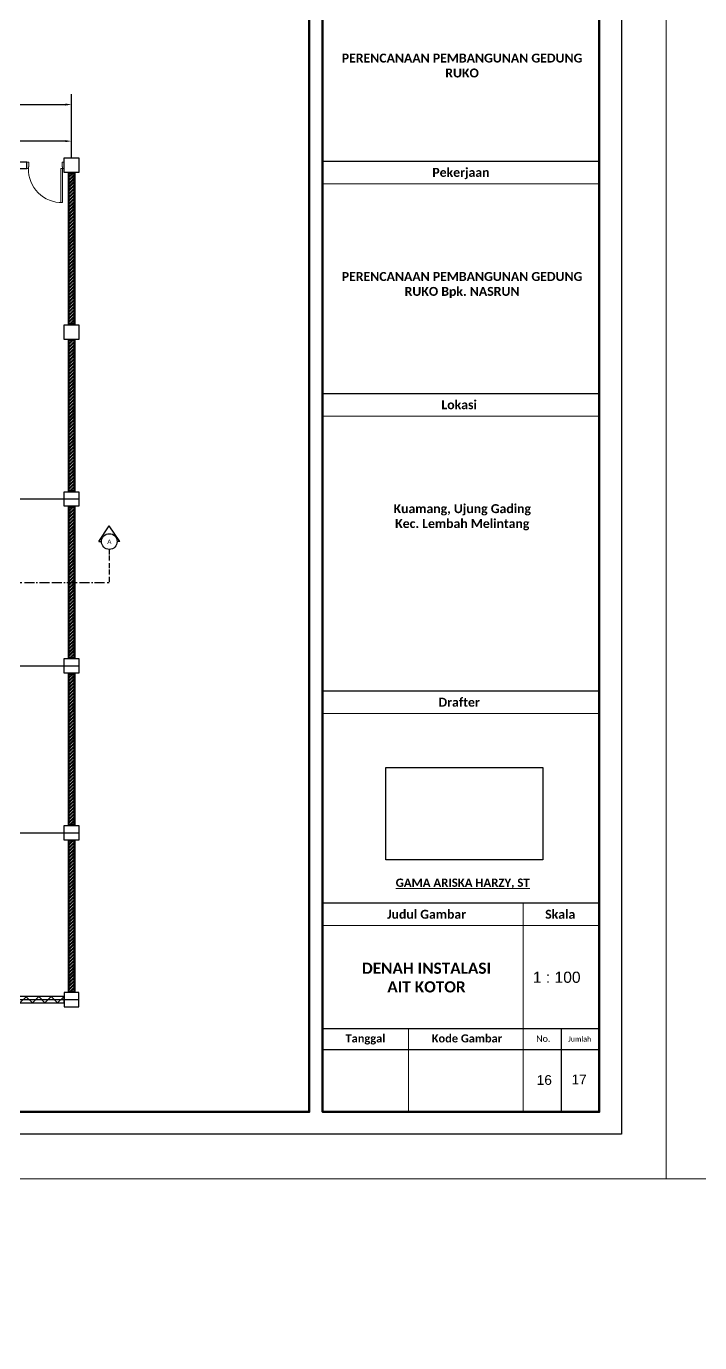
# Model space of a CAD drawing. Header units: centimetres. Extents: x -377343 to 693706, y 194584 to 813780.
# Drawn here: x 205329 to 206943, y 497226 to 500381 of the extents above; entities that cross this region are included whole.
import ezdxf

# ---------------------------------------------------------------- set-up
doc = ezdxf.new("R2010")
doc.units = ezdxf.units.CM
doc.header["$PDMODE"] = 3
doc.linetypes.add('ACAD_ISO11W100', pattern=[33, 12, -3, 12, -3, 0, -3])
for name, color, linetype, lineweight in [('a. line t', 7, 'Continuous', 50), ('Kertas', 252, 'Continuous', 20), ('KUZEN', 130, 'Continuous', 9), ('Legenda', 252, 'Continuous', 20)]:
    doc.layers.add(name, color=color, linetype=linetype, lineweight=lineweight)
doc.layers.add('DINDING', color=231, linetype='Continuous', plot=False)
for name, color, linetype in [('KOLOM', 11, 'Continuous'), ('Layer1', 7, 'Continuous'), ('pintu', 235, 'Continuous'), ('PIPA', 11, 'Continuous')]:
    doc.layers.add(name, color=color, linetype=linetype)
doc.styles.get("Standard").update_dxf_attribs({"font": 'arial.ttf'})
doc.dimstyles.new('ISO-25', dxfattribs={"dimtxt": 2.5, "dimasz": 2.5, "dimexe": 1.25, "dimexo": 0.625, "dimtad": 1, "dimtxsty": 'Standard', "dimcen": 2.5, "dimadec": 0, "dimazin": 0, "dimtfac": 1, "dimtmove": 0, "dimatfit": 3, "dimfxl": 1, "dimarcsym": 0})
picture_1 = doc.add_image_def('image1.jpg', size_in_pixel=(603, 1024))

# ---------------------------------------------------------------- blocks, each defined once
blk = doc.blocks.new('*D121')
at = {"layer": 'Defpoints', "color": 0, "transparency": 16777216}
for p in [(205057, 500105.9), (205057, 500065.7), (205437, 500065.7)]:
    blk.add_point(p, dxfattribs=at)
at = {"layer": 'Layer1', "color": 0, "lineweight": -2, "transparency": 16777216}
for p, q in [((205057, 500066.3), (205057, 500130.9)), ((205422, 500105.9), (205072, 500105.9)), ((205437, 500066.3), (205437, 500130.9))]:
    blk.add_line(p, q, dxfattribs=at)
at = {"layer": 'Layer1', "color": 0, "transparency": 16777216}
for points in [[(205072, 500108.4), (205072, 500103.4), (205057, 500105.9)], [(205422, 500108.4), (205422, 500103.4), (205437, 500105.9)]]:
    blk.add_solid(points, dxfattribs=at)
at = {"layer": 'Layer1', "color": 0, "transparency": 16777216, "insert": (205247, 500116.7), "char_height": 20, "attachment_point": 5}
blk.add_mtext('380', dxfattribs=at)
blk = doc.blocks.new('*D115')
at = {"layer": 'Defpoints', "color": 0, "transparency": 16777216}
for p in [(205437, 500193.6), (203537, 500065.7), (205437, 500065.7)]:
    blk.add_point(p, dxfattribs=at)
at = {"layer": 'Layer1', "color": 0, "lineweight": -2, "transparency": 16777216}
for p, q in [((203537, 500066.3), (203537, 500218.6)), ((205437, 500066.3), (205437, 500218.6)), ((203552, 500193.6), (205422, 500193.6))]:
    blk.add_line(p, q, dxfattribs=at)
at = {"layer": 'Layer1', "color": 0, "transparency": 16777216}
for points in [[(203552, 500196.1), (203552, 500191.1), (203537, 500193.6)], [(205422, 500196.1), (205422, 500191.1), (205437, 500193.6)]]:
    blk.add_solid(points, dxfattribs=at)
at = {"layer": 'Layer1', "color": 0, "transparency": 16777216, "insert": (204487, 500204.4), "char_height": 20, "attachment_point": 5}
blk.add_mtext('1900', dxfattribs=at)

msp = doc.modelspace()

# ---------------------------------------------------------------- hatches: boundary and pattern name
at = {"layer": 'Layer1', "true_color": 0x939598}
h = msp.add_hatch(dxfattribs=at)
h.set_pattern_fill('ANSI32', color=252, scale=0.6)
h.set_pattern_definition([(45, (50757.798, 5838.043), (-4.041115254, 4.041115254), []), (45, (50760.4923, 5838.043), (-4.041115254, 4.041115254), [])])
h.paths.add_polyline_path([(205431.501, 500028.691), (205442.501, 500028.691), (205442.501, 499667.691), (205431.501, 499667.691)])
h = msp.add_hatch(dxfattribs=at)
h.set_pattern_fill('ANSI32', color=252, scale=0.6)
h.set_pattern_definition([(45, (50757.798, 5438.043), (-4.041115254, 4.041115254), []), (45, (50760.4923, 5438.043), (-4.041115254, 4.041115254), [])])
h.paths.add_polyline_path([(205431.501, 499628.691), (205442.501, 499628.691), (205442.501, 499267.691), (205431.501, 499267.691)])
h = msp.add_hatch(dxfattribs=at)
h.set_pattern_fill('ANSI32', color=252, scale=0.6)
h.set_pattern_definition([(45, (50757.798, 5038.043), (-4.041115254, 4.041115254), []), (45, (50760.4923, 5038.043), (-4.041115254, 4.041115254), [])])
h.paths.add_polyline_path([(205431.501, 499228.691), (205442.501, 499228.691), (205442.501, 498867.691), (205431.501, 498867.691)])
h = msp.add_hatch(dxfattribs=at)
h.set_pattern_fill('ANSI32', color=252, scale=0.6)
h.set_pattern_definition([(45, (50757.798, 4638.043), (-4.041115254, 4.041115254), []), (45, (50760.4923, 4638.043), (-4.041115254, 4.041115254), [])])
h.paths.add_polyline_path([(205431.501, 498828.691), (205442.501, 498828.691), (205442.501, 498467.691), (205431.501, 498467.691)])
h = msp.add_hatch(dxfattribs=at)
h.set_pattern_fill('ANSI32', color=252, scale=0.6)
h.set_pattern_definition([(45, (50757.798, 4238.043), (-4.041115254, 4.041115254), []), (45, (50760.4923, 4238.043), (-4.041115254, 4.041115254), [])])
h.paths.add_polyline_path([(205431.501, 498428.691), (205442.501, 498428.691), (205442.501, 498067.691), (205431.501, 498067.691)])

# ---------------------------------------------------------------- linework, layer by layer
at = {"layer": 'DINDING'}
for points in [[(205074.501, 500055.691), (205074.501, 500040.691), (205329.501, 500040.691), (205329.501, 500055.691)], [(205444.501, 499665.691), (205429.501, 499665.691), (205429.501, 500030.691), (205444.501, 500030.691)], [(205442.501, 499667.691), (205431.501, 499667.691), (205431.501, 500028.691), (205442.501, 500028.691)], [(205444.501, 499265.691), (205429.501, 499265.691), (205429.501, 499630.691), (205444.501, 499630.691)], [(205442.501, 499267.691), (205431.501, 499267.691), (205431.501, 499628.691), (205442.501, 499628.691)], [(205444.501, 498865.691), (205429.501, 498865.691), (205429.501, 499230.691), (205444.501, 499230.691)], [(205442.501, 498867.691), (205431.501, 498867.691), (205431.501, 499228.691), (205442.501, 499228.691)], [(205444.501, 498465.691), (205429.501, 498465.691), (205429.501, 498830.691), (205444.501, 498830.691)], [(205442.501, 498467.691), (205431.501, 498467.691), (205431.501, 498828.691), (205442.501, 498828.691)], [(205444.501, 498065.691), (205429.501, 498065.691), (205429.501, 498430.691), (205444.501, 498430.691)], [(205442.501, 498067.691), (205431.501, 498067.691), (205431.501, 498428.691), (205442.501, 498428.691)]]:
    msp.add_lwpolyline(points, close=True, dxfattribs=at)
at = {"layer": 'Kertas'}
for points in [[(202422.028, 500796.755), (206862.782, 500796.755), (206862.782, 497618.673), (202422.028, 497618.673)], [(206862.782, 500796.755), (211303.536, 500796.755), (211303.536, 497618.673), (206862.782, 497618.673)]]:
    msp.add_lwpolyline(points, close=True, dxfattribs=at)
at = {"layer": 'KOLOM'}
for points in [[(205419.501, 500065.691), (205454.501, 500065.691), (205454.501, 500030.691), (205419.501, 500030.691)], [(205454.501, 499630.691), (205419.501, 499630.691), (205419.501, 499665.691), (205454.501, 499665.691)], [(205454.501, 499230.691), (205419.501, 499230.691), (205419.501, 499265.691), (205454.501, 499265.691)], [(205454.501, 498830.691), (205419.501, 498830.691), (205419.501, 498865.691), (205454.501, 498865.691)], [(205454.501, 498430.691), (205419.501, 498430.691), (205419.501, 498465.691), (205454.501, 498465.691)], [(205419.501, 498030.691), (205454.501, 498030.691), (205454.501, 498065.691), (205419.501, 498065.691)]]:
    msp.add_lwpolyline(points, close=True, dxfattribs=at)
at = {"layer": 'KUZEN'}
for points in [[(205333.501, 500040.691), (205329.501, 500040.691), (205329.501, 500055.691), (205334.501, 500055.691), (205334.501, 500044.691)], [(205333.501, 500040.691), (205333.501, 500044.691), (205334.501, 500044.691)], [(205415.501, 500040.691), (205419.501, 500040.691), (205419.501, 500055.691), (205414.501, 500055.691), (205414.501, 500044.691)], [(205415.501, 500040.691), (205415.501, 500044.691), (205414.501, 500044.691)]]:
    msp.add_lwpolyline(points, dxfattribs=at)
msp.add_lwpolyline([(205415.501, 500040.691), (205415.501, 499958.691), (205411.501, 499958.691), (205411.501, 500040.691)], close=True, dxfattribs=at)
msp.add_arc((205413.501, 500038.691), 80.025, 178.567904, 271.432096, dxfattribs=at)
at = {"layer": 'Layer1'}
for p, q in [((205502.478, 499146.249), (205527.517, 499183.535)), ((205552.556, 499146.249), (205527.517, 499183.535)), ((205502.478, 499146.249), (205508.737, 499146.249)), ((205552.556, 499146.249), (205546.296, 499146.249)), ((203519.501, 498048.191), (205454.501, 498048.191))]:
    msp.add_line(p, q, dxfattribs=at)
at = {"layer": 'Layer1', "linetype": 'ACAD_ISO11W100'}
msp.add_line((205527.517, 499127.47), (205527.517, 499048.191), dxfattribs=at)
at = {"layer": 'Layer1', "linetype": 'ACAD_ISO11W100', "ltscale": 2}
msp.add_line((203310.83, 499048.191), (205527.517, 499048.191), dxfattribs=at)
at = {"layer": 'Layer1'}
msp.add_circle((205527.517, 499146.249), 18.779, dxfattribs=at)
at = {"layer": 'Legenda', "color": 1, "lineweight": 30}
for p, q in [((206702.273, 500056.763), (206038.835, 500056.763)), ((206702.853, 499500.154), (206039.415, 499500.154)), ((206702.853, 498787.952), (206039.415, 498787.952)), ((206702.273, 498279.459), (206038.835, 498279.459)), ((206702.273, 497978.319), (206038.835, 497978.319)), ((206610.923, 497978.319), (206610.923, 497779.182)), ((206702.273, 497927.76), (206038.835, 497927.76))]:
    msp.add_line(p, q, dxfattribs=at)
at = {"layer": 'Legenda', "color": 1, "lineweight": 20}
for p, q in [((206702.273, 500003.26), (206038.835, 500003.26)), ((206702.853, 499446.651), (206039.415, 499446.651)), ((206702.853, 498734.449), (206039.415, 498734.449)), ((206519.574, 498279.459), (206519.574, 497779.182)), ((206038.835, 498225.956), (206702.273, 498225.956)), ((206244.547, 497978.319), (206244.547, 497779.182))]:
    msp.add_line(p, q, dxfattribs=at)
at = {"layer": 'Legenda', "color": 5, "lineweight": 30}
msp.add_lwpolyline([(202582.537, 500636.246), (206755.776, 500636.246), (206755.776, 497725.679), (202582.537, 497725.679)], close=True, dxfattribs=at)
at = {"layer": 'Legenda', "color": 1, "lineweight": 50}
for points in [[(202636.04, 500582.743), (206006.733, 500582.743), (206006.733, 497779.182), (202636.04, 497779.182)], [(206038.835, 500582.743), (206702.273, 500582.743), (206702.273, 497779.182), (206038.835, 497779.182)]]:
    msp.add_lwpolyline(points, close=True, dxfattribs=at)
at = {"layer": 'pintu'}
for p, q in [((203519.501, 499248.191), (205454.501, 499248.191)), ((203519.501, 498848.191), (205454.501, 498848.191)), ((203519.501, 498448.191), (205454.501, 498448.191)), ((205387.999, 498055.549), (205403.407, 498040.691)), ((205403.407, 498040.691), (205419.501, 498055.691))]:
    msp.add_line(p, q, dxfattribs=at)
msp.add_lwpolyline([(205074.501, 498040.691), (205419.501, 498040.691), (205419.501, 498055.691), (205074.501, 498055.691)], close=True, dxfattribs=at)
msp.add_lwpolyline([(205387.999, 498055.549), (205373.233, 498040.691), (205358.233, 498055.691), (205343.233, 498040.691), (205328.233, 498054.608), (205313.233, 498040.691), (205298.233, 498055.691), (205283.233, 498040.691), (205268.233, 498055.691), (205253.233, 498040.691), (205241.067, 498055.691)], dxfattribs=at)
at = {"layer": 'PIPA', "lineweight": 35, "extrusion": (0, 0.816497, 0.57735), "elevation": 193451.324}
msp.add_lwpolyline([(-421704.212, -325591.681), (-159560.265, -63447.734), (377343.333, -600351.331), (-158232.47, -1135927.133), (-693706.405, -600453.199), (-454216.825, -360963.619)], dxfattribs=at)

# ---------------------------------------------------------------- texts
at = {"layer": 'a. line t', "color": 2}
for s, height, p in [('1 : 100', 26.7515, (206543.168, 498088.547)), ('16', 23.4076, (206552.314, 497843.922)), ('17', 23.4076, (206635.794, 497845.229))]:
    msp.add_text(s, height=height, dxfattribs=at).set_placement(p)
at = {"layer": 'a. line t', "color": 2, "lineweight": 20, "attachment_point": 5}
for s, insert, char_height, width in [('{\\fCandara|b1|i0|c0|p34;PERENCANAAN PEMBANGUNAN GEDUNG RUKO}', (206373.273, 500287.002), 21.40123, 580.11409), ('{\\fCandara|b1|i0|c0|p34;Pekerjaan}', (206370.554, 500028.2), 21.40123, 663.43798), ('{\\fCandara|b1|i0|c0|p34;PERENCANAAN PEMBANGUNAN GEDUNG RUKO Bpk. NASRUN}', (206373.273, 499761.023), 21.40123, 580.11409), ('{\\fCandara|b1|i0|c0|p34;Lokasi}', (206366.297, 499473.989), 21.40123, 663.43798), ('{\\fCandara|b1|i0|c0|p34;Kuamang, Ujung Gading\\PKec. Lembah Melintang}', (206373.853, 499204.413), 21.40123, 580.11409), ('{\\fCandara|b1|i0|c0|p34;Drafter}', (206366.297, 498760.998), 21.40123, 663.43798), ('{\\fCandara|b1|i0|c0|p34;\\LGAMA ARISKA HARZY, ST}', (206374.811, 498326.434), 19.87016, 745.3439), ('{\\fCandara|b1|i0|c0|p34;Judul Gambar}', (206288.179, 498252.707), 21.40123, 438.72511), ('{\\fCandara|b1|i0|c0|p34;Skala}', (206608.655, 498252.707), 21.40123, 224.71286)]:
    msp.add_mtext(s, dxfattribs=dict(at, insert=insert, char_height=char_height, width=width))
at = {"layer": 'a. line t', "color": 2, "lineweight": 15, "insert": (206287.979, 498101.048), "char_height": 26.75153, "width": 362.88932, "attachment_point": 5}
msp.add_mtext('{\\fCandara|b1|i0|c0|p34;DENAH INSTALASI AIT KOTOR}', dxfattribs=at)
at = {"layer": 'a. line t', "color": 2, "attachment_point": 1}
for s, insert, char_height, width in [('{\\fCandara|b1|i0|c0|p34;Tanggal}', (206093.833, 497964.948), 19.2611, 336.99008), ('{\\fCandara|b1|i0|c0|p34;Kode Gambar}', (206300.559, 497964.948), 19.2611, 336.99008), ('{\\fCandara|b0|i0|c0|p34;No.}', (206550.949, 497962.45), 15.40888, 32.72331), ('{\\fCandara|b0|i0|c0|p34;Jumlah}', (206627.747, 497960.076), 12.32711, 58.56496)]:
    msp.add_mtext(s, dxfattribs=dict(at, insert=insert, char_height=char_height, width=width))
at = {"layer": 'Layer1', "insert": (205532.755, 499151.072), "char_height": 9.38962, "attachment_point": 3}
msp.add_mtext_dynamic_manual_height_columns('{\\H1.1667x;A}         ', width=1928.80525, gutter_width=7.825, heights=[0], dxfattribs=at)

# ---------------------------------------------------------------- dimensions: what is measured, and where the dimension line sits
at = {"layer": 'Layer1'}
for base, p1, p2, picture, middle in [((205437.001, 500193.551), (203537.001, 500065.691), (205437.001, 500065.691), '*D115', (204487.001, 500204.387)), ((205057.001, 500105.869), (205437.001, 500065.691), (205057.001, 500065.691), '*D121', (205247.001, 500116.712))]:
    dim = msp.add_linear_dim(base=base, p1=p1, p2=p2, dimstyle='ISO-25', override={"dimtxt": 20, "dimasz": 15, "dimexe": 25}, dxfattribs=at)
    dim.commit()
    dim.dimension.update_dxf_attribs({"geometry": picture, "text_midpoint": middle})

# ---------------------------------------------------------------- pictures from other files: only their frames are drawn
image = msp.add_image(picture_1, insert=(206566.948, 498383.065), size_in_units=(221.887, 376.804), rotation=90)
image.dxf.flags = 15

doc.saveas('drawing.dxf')
